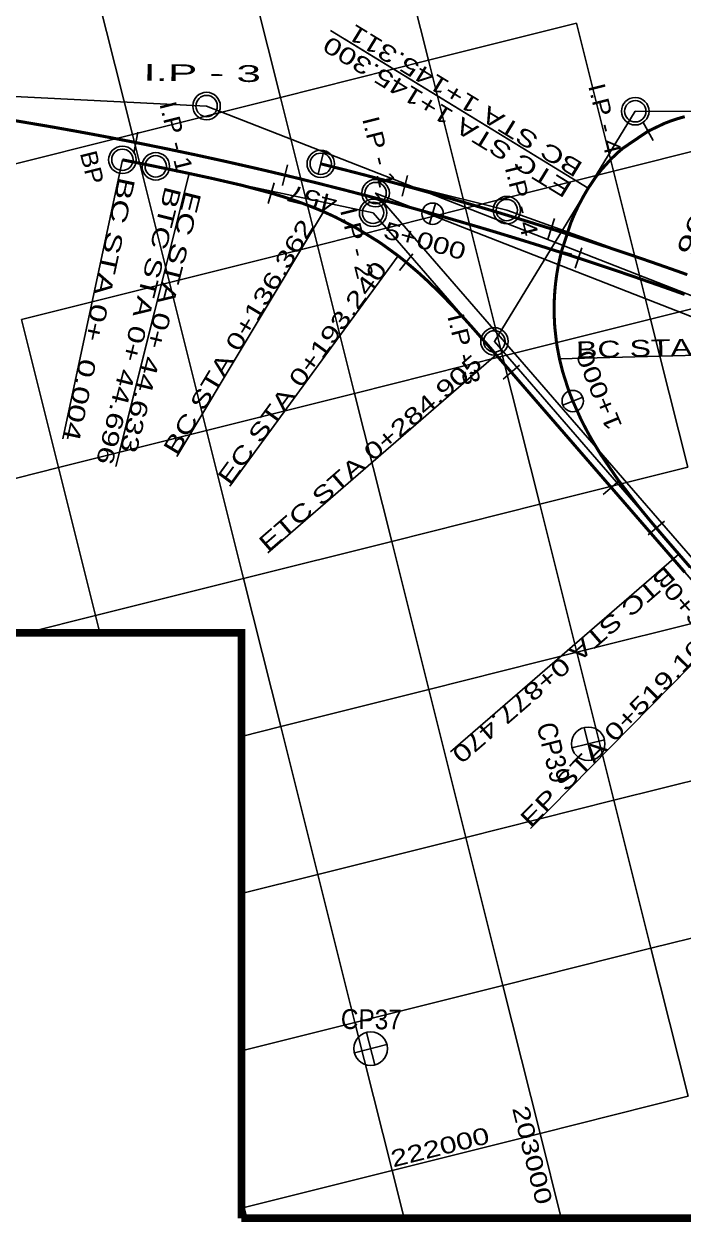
# Model space of a CAD drawing. Header units: millimetres. Extents: x 0 to 1450, y 0 to 594.
# Drawn here: x 1090.1 to 1176.5, y 316.9 to 473.9 of the extents above; entities that cross this region are included whole.
import ezdxf
from ezdxf.enums import TextEntityAlignment as Align

# ---------------------------------------------------------------- set-up
doc = ezdxf.new("R2010")
doc.units = ezdxf.units.MM
doc.header["$LTSCALE"] = 10
for name, color, linetype in [('CA-ALGN-CNTL', 2, 'Continuous'), ('CA-ALGN-IPLN', 1, 'Continuous'), ('CA-ALGN-STSM', 2, 'Continuous'), ('CA-ALGN-SUBL', 1, 'Continuous'), ('CA-ALGN-SUBT', 2, 'Continuous'), ('CA-ALGN-TEXT', 3, 'Continuous'), ('CV-GRID-BORD', 4, 'Continuous'), ('CV-GRID-LINE', 1, 'Continuous'), ('CV-GRID-TEXT', 4, 'Continuous')]:
    doc.layers.add(name, color=color, linetype=linetype)
doc.styles.add('RP2', font='Dotum.ttf')

msp = doc.modelspace()

# ---------------------------------------------------------------- linework, layer by layer
at = {"layer": 'CA-ALGN-CNTL', "const_width": 0.4}
for points in [[(1177.414969848072, 402.6842673825367), (1175.912407403561, 404.4176257553545), (1175.580959177209, 404.8000204786867), (1175.319039171864, 405.1023405434889), (1175.188121347728, 405.2535379519604), (1174.730234034894, 405.7830072670686), (1174.664874267979, 405.8586916465056), (1174.14263027468, 406.4647132566815), (1173.947132756159, 406.6922668562247), (1173.621809709566, 407.0719576245092), (1172.973437909252, 407.8332803400617), (1172.136257198417, 408.8278248879278), (1171.054108387423, 410.138899270466), (1170.425797783606, 410.9168585124053), (1167.993823080305, 414.0921886818169), (1165.73785326014, 417.3945080840995), (1164.696341230079, 419.101777961062), (1164.626270496472, 419.2221951888559), (1164.626260300265, 419.2222111900255), (1164.201034567563, 419.9704762104584), (1163.724222290952, 420.8494594824651), (1163.178118621359, 421.9179525610734), (1163.178118621359, 421.9179525610734), (1163.142769682465, 421.9897197498276), (1163.098774570401, 422.0795219853089), (1163.07247962894, 422.1334532538231), (1162.025825128319, 424.4692269475117), (1161.520300518616, 425.7746796617785), (1161.452224624529, 425.9627374165784), (1160.72145479808, 428.2482459696103), (1160.281955337192, 430.0079444743378), (1159.98335540319, 431.5653925274592), (1159.95148196966, 431.7628355608822), (1159.891634222422, 432.1583298456017), (1159.670710057497, 434.1457272226608), (1159.651607435178, 434.4050250788196), (1159.594053325865, 435.5435040391667), (1159.588359632337, 435.7434222549409), (1159.580918244737, 436.1433508167893), (1159.578739843924, 436.5433407777373), (1159.580560841754, 436.8433347364689), (1159.585340795147, 437.1432950787339), (1159.599885850748, 437.6430792029341), (1159.634053421625, 438.3422279013239), (1159.71076696373, 439.3392357090697), (1159.730042831896, 439.5383051497547), (1159.795720360515, 440.134689243735), (1159.931298209423, 441.1254117714334), (1160.099386142811, 442.1111383697053), (1160.532328431011, 444.0633463287586), (1161.77800782285, 447.8613999987638), (1162.247985783655, 448.9654535835352), (1162.585354589635, 449.6908121055958), (1162.896119488938, 450.3180299037695), (1162.941691823198, 450.4070424124866), (1163.403694598306, 451.2712587955384), (1163.432883030746, 451.3236821423843), (1163.511221882229, 451.4631900681625), (1164.048667423554, 452.3768416646553), (1164.048667423554, 452.3768416646553), (1164.049777622084, 452.3786560194194), (1165.017131381912, 453.8217461399245), (1165.753233375999, 454.7692495413858), (1167.096386361558, 456.250100358061), (1167.967780263029, 457.0748904514394), (1168.117533585009, 457.2074566426954), (1168.57427276835, 457.59651432398), (1171.879565860709, 459.8385469368577), (1174.046053206472, 460.8681441144936), (1174.138765941967, 460.905619206801), (1174.792603635211, 461.1555188092671), (1175.549557774746, 461.4142514976475), (1176.315818136685, 461.6439660690876), (1176.508707212353, 461.6968218981847), (1176.702090721647, 461.7478366962378)], [(1089.017426420829, 461.2086197961098), (1092.96150746509, 460.5421851898927), (1094.340661238744, 460.3014819245354), (1096.900132137274, 459.8442220045172), (1098.867318046698, 459.4834300609864), (1100.440019155194, 459.1891326632094), (1100.83304671985, 459.1147718022903), (1102.208170781796, 458.8520336688007), (1103.484409099659, 458.6046157459123), (1104.760000402788, 458.3538809980591), (1108.680741403641, 457.5615998865896), (1112.595017939817, 456.7379787626769), (1116.502579682605, 455.8830703472986), (1120.40317824321, 454.9969278477574), (1121.961412145447, 454.6337400943075), (1124.296563774067, 454.0796102913073), (1124.568823501944, 454.014233470828), (1124.763272341963, 453.9674405850446), (1124.84104791372, 453.9487014060933), (1128.182484487694, 453.1311762189061), (1128.376580101769, 453.0829380915011), (1131.963835336192, 452.1765489078743), (1131.963854741112, 452.1765455241466), (1132.060694902797, 452.1516836903384), (1135.930943713127, 451.1411975527799), (1136.375501267215, 451.0230077798105), (1136.897232380736, 450.8837423593422), (1139.792985432356, 450.0997841122362), (1140.217298444255, 449.9833428756019), (1140.371568123472, 449.9409082520206), (1141.855721786775, 449.5299484506168), (1142.39509937404, 449.3793760432955), (1143.646573606715, 449.0275053083524), (1144.416253586485, 448.8093531600234), (1145.089438414241, 448.6174586048792), (1147.491458864952, 447.9244347208796), (1150.177570435695, 447.1339993164502), (1151.327397660712, 446.7906391419738), (1154.389540562708, 445.8615310314262), (1155.154142562747, 445.6261926375946), (1156.968555615353, 445.0623639335308), (1157.636481762991, 444.8529017572791), (1157.636481762991, 444.8529017572791), (1158.971450019726, 444.4311702461191), (1159.543216370144, 444.2492847753374), (1159.924273386376, 444.127645000458), (1160.876489142025, 443.82221693667), (1162.493844739085, 443.2986179769714), (1162.779074540402, 443.2056465197156), (1163.349369042448, 443.0191941801377), (1163.368375487666, 443.0129662295722), (1163.368375487666, 443.0129662295722), (1163.444395934766, 442.9880510284775), (1164.489284074614, 442.6442319049302), (1164.679180012474, 442.5814730464108), (1165.533411559165, 442.2981169626792), (1165.893932633346, 442.1780145414732), (1166.57677499465, 441.9497032892459), (1166.633662139629, 441.9306337256485), (1167.714112684753, 441.5670001383905), (1167.808849063393, 441.5349841672496), (1167.998302450764, 441.4708978852641), (1170.118428738071, 440.7479468957672), (1170.213002908695, 440.7154510907339), (1170.364304918749, 440.6634189869137), (1172.575198937742, 439.8969088031072), (1173.481190321396, 439.5794515672524), (1174.141423182631, 439.3468754435517), (1174.895576981169, 439.0799428702076), (1175.460911225713, 438.8789523609948), (1175.83766658646, 438.7445807362883), (1176.308459580247, 438.576193252803), (1176.684972330822, 438.4411443214258)], [(1102.992268178041, 456.0923652847041), (1102.992996355704, 456.092224085317), (1106.915042275137, 455.3102185460075), (1110.831401976069, 454.4965567144309), (1111.737592436006, 454.3035994644079), (1111.750030307459, 454.3009395972103), (1114.741900876117, 453.6551680477196), (1118.639456162531, 452.7561183803109), (1122.504517198493, 451.7271236262668), (1124.035710822103, 451.2630775147327), (1124.797108774055, 451.0175875458435), (1125.933108571462, 450.6309923416329), (1126.309985475393, 450.4969666464813), (1126.404055552044, 450.4630434559867), (1126.967167525505, 450.255914476983), (1127.247847928706, 450.1499985584733), (1127.621138752769, 450.0062842997932), (1128.364264747925, 449.7100617695169), (1129.352497720869, 449.29390599214), (1130.017559677315, 448.9985708705417), (1130.47177815223, 448.7895670473436), (1130.941725539986, 448.5669776648492), (1133.583976433041, 447.1900944966101), (1136.565588594047, 445.3586820776027), (1136.979858379385, 445.0787186593434), (1139.121520827943, 443.5220604806009), (1140.179849180811, 442.6807787719799), (1141.852706159854, 441.2521916071046), (1142.887558976607, 440.3093285197601), (1143.179262469883, 440.035636502892), (1144.32959448652, 438.923599120425), (1144.754553528921, 438.5000358420866), (1146.010507217561, 437.2106709304708), (1146.560432169917, 436.6296555211802), (1147.781848280847, 435.3075060137407), (1148.719063224107, 434.2675001035304), (1148.852191311405, 434.1182443202915), (1148.985150684526, 433.9688390328292), (1151.357433813344, 431.2610508888238), (1152.000202465901, 430.5198785205348), (1153.977700952859, 428.2387671873357), (1156.204808344435, 425.6697223330475), (1156.466821434336, 425.3674833315517), (1156.597827495523, 425.2163616477255), (1159.217954038217, 422.1939561080862), (1160.134997915342, 421.1361149935901), (1160.331507734005, 420.9094336809276), (1160.724526885093, 420.4560729956056), (1160.790028702595, 420.3805128805607), (1161.510565187269, 419.5493516249617), (1161.576067004742, 419.4737915099167), (1161.707075005932, 419.3226703123282), (1161.707075005932, 419.3226703123282), (1161.772576823434, 419.2471101972542), (1161.772576823434, 419.2471101972542), (1161.838080580881, 419.1715505684761), (1162.362105306918, 418.5670701393019), (1162.794426228251, 418.0683723181928), (1164.458207123575, 416.1491450288368), (1167.078333666268, 413.1267394892266), (1168.650408330617, 411.3132962616719), (1169.698460208932, 410.1043339495873), (1170.484498511109, 409.1976125789433), (1170.746510147274, 408.8953711512358), (1171.008523723413, 408.5931302097661), (1172.318586751626, 407.0819284099771), (1172.97361753885, 406.3263262969476), (1173.170127357542, 406.0996449842851), (1173.432140447414, 405.7974059828184), (1173.56314650863, 405.6462842989631), (1174.28368105333, 404.8151225571264), (1174.938713780557, 404.0595209303347), (1175.135223112982, 403.8328415577043), (1175.855757657682, 403.0016798158385), (1175.986763232631, 402.8505600719864), (1176.641795959858, 402.0949584452237), (1176.707297777331, 402.0193983301788)], [(1177.013270725565, 441.0429807833489), (1176.63660689069, 441.1776042155607), (1176.259833127533, 441.3119258667493), (1176.071406295505, 441.3789746166649), (1175.882954769866, 441.4459491356893), (1175.50596842392, 441.5796711098437), (1175.128876029728, 441.7130922754795), (1174.751679040997, 441.8462150588375), (1174.56303962618, 441.9126641316898), (1174.374374064017, 441.9790365474391), (1174.280031841085, 442.0121946154313), (1174.18568186821, 442.0453342460305), (1174.091326085338, 442.0784559254744), (1173.996964978734, 442.1115577137307), (1173.619449358968, 442.2437800115358), (1173.430653054889, 442.3097773878462), (1173.241830117167, 442.3757000470569), (1172.864104827091, 442.5073192740592), (1172.486274942505, 442.6386401188129), (1172.108339495881, 442.7696582150156), (1171.730302367225, 442.9003745352302), (1171.35216064403, 443.0307924731669), (1170.973913358826, 443.1609076625818), (1170.595564391591, 443.2907210759795), (1170.21711276982, 443.420236593337), (1169.838558012252, 443.5494479084364), (1169.743902010738, 443.5817025834031), (1169.554572577861, 443.6461580798123), (1169.459899146412, 443.6783589012839), (1169.08113859854, 443.8069681181141), (1168.702276368636, 443.9352755589271), (1168.512805546354, 443.9993162336386), (1168.323310030461, 444.0632826774881), (1168.133790307136, 444.1271729504433), (1167.944244436465, 444.1909865662665), (1167.565074734168, 444.318390132793), (1167.185805776109, 444.4454904695367), (1166.80643513599, 444.5722890302923), (1166.426964753842, 444.6987863012391), (1166.237190825439, 444.7619221341656), (1166.047392689634, 444.8249817962269), (1165.857567920215, 444.8879667411302), (1165.667721369635, 444.9508740614319), (1165.287948367604, 445.0764645505906), (1164.908075623516, 445.2017537500278), (1164.680104334268, 445.2767817194026), (1164.528103623637, 445.3267397196823), (1164.148034307913, 445.45142294585), (1164.110020450007, 445.4638744807953), (1163.767863310186, 445.5758043960004), (1163.387593056668, 445.6998826163681), (1163.007225487305, 445.8236580932489), (1162.626760602125, 445.9471308265847), (1162.246196461183, 446.0703003302251), (1161.865534518158, 446.1931690302945), (1161.48477380558, 446.3157325606362), (1161.389569225325, 446.3463260187627), (1161.103915777214, 446.437993347462), (1160.722962373005, 446.5599518770096), (1160.341910199244, 446.6816052368295), (1159.960762649669, 446.8029563393711), (1159.579517784277, 446.924004698426), (1159.19817802931, 447.0447488602285), (1158.816740958526, 447.1651902784861), (1158.435207058192, 447.2853270132537), (1158.053580208285, 447.4051600370358), (1157.671856042562, 447.524690317302), (1157.290039413503, 447.6439149465796), (1156.908125468628, 447.7628368323121), (1156.526118574151, 447.8814550070592), (1156.144016790127, 447.9997689845541), (1155.761820116528, 448.1177787647966), (1155.379530979593, 448.2354828940506), (1154.997146466845, 448.3528847660264), (1154.614669490762, 448.4699809870135), (1154.23210150508, 448.5867739832238), (1153.84943911606, 448.7032608422078), (1153.466683777468, 448.8194439901772), (1153.083835489302, 448.9353234271612), (1152.700895224039, 449.0508952731534), (1152.317863949207, 449.1661638943688), (1151.934741664747, 449.2811292908364), (1151.551527403219, 449.3957870963122), (1151.168222132092, 449.5101416770403), (1150.784824397659, 449.6241906067507), (1150.401338079839, 449.7379348579771), (1150.017759784951, 449.8513715182116), (1149.825937963276, 449.9079775345081), (1149.634092420467, 449.9645054399361), (1149.25033501886, 450.0773322569066), (1148.866487093921, 450.1898539091553), (1148.482550585624, 450.3020708828908), (1148.098523553996, 450.4139826918754), (1147.714410851488, 450.5255864286073), (1147.330205199407, 450.6368864543538), (1146.945913390209, 450.7478803478507), (1146.561533483891, 450.8585676228604), (1146.177064994245, 450.9689502193569), (1145.792508893715, 451.079024257363), (1145.407866149832, 451.1887941031227), (1145.023135308857, 451.2982573303952), (1144.638317824498, 451.4074163654213), (1144.253412729286, 451.5162668419571), (1143.868421476956, 451.6248111862433), (1143.483344067539, 451.7330493982799), (1143.290772447956, 451.7870530373975), (1143.098180987214, 451.8409795380931), (1143.040399677509, 451.8571424972533), (1142.751460690411, 451.9378563785785), (1142.712931263562, 451.9486054856598), (1142.327597809006, 452.0559238472115), (1142.173438965528, 452.0987635725096), (1141.942176743596, 452.162933650302), (1141.556672914809, 452.2696402336214), (1141.171081961405, 452.3760363184765), (1140.785408730862, 452.4821272435865), (1140.399649343202, 452.5879120364179), (1140.013806224666, 452.6933892432926), (1139.627879375283, 452.7985588641814), (1139.241870734968, 452.9034213852929), (1138.855776423832, 453.0079758342099), (1138.469600321765, 453.1122231833788), (1138.083340002613, 453.2161648865358), (1137.696998378797, 453.3197975499706), (1137.310573024104, 453.4231226274196), (1136.924067818512, 453.5261410913581), (1136.537479368282, 453.6288500293367), (1136.150808640941, 453.7312538075412), (1135.860752603778, 453.8078526366071), (1135.764057095203, 453.8333466060494), (1135.667357716633, 453.8588231106032), (1135.570651074329, 453.8842792377318), (1135.377225212327, 453.9351347310503), (1134.990312024787, 454.0366138162999), (1134.603317532612, 454.1377838618564), (1134.216243189567, 454.2386472938733), (1133.829087541857, 454.3392016861972), (1133.441854469489, 454.4394480112742), (1133.054539606248, 454.539387236603), (1132.667145864612, 454.6390159684443), (1132.279672272049, 454.7383380868041), (1131.892121254856, 454.8373521379463), (1131.504491359268, 454.9360556956008), (1131.116781612753, 455.0344526397448), (1130.728994927846, 455.1325395766971), (1130.341128878277, 455.2303179601358), (1129.953187344054, 455.3277887625945), (1129.565166445169, 455.4249510115687), (1129.177068607863, 455.5218032533221), (1128.991939873533, 455.5678867939487)]]:
    msp.add_lwpolyline(points, dxfattribs=at)
at = {"layer": 'CA-ALGN-IPLN', "linetype": 'Continuous'}
for p, q in [((1153.378326910937, 449.5022311717248), (1128.991933081048, 455.5678892151836)), ((1177.037990957597, 441.0341354561306), (1153.378326910937, 449.5022311717248))]:
    msp.add_line(p, q, dxfattribs=at)
at = {"layer": 'CA-ALGN-IPLN'}
for points in [[(59.12178506744021, 390.1621522504929), (270.4472018703345, 339.7297846994979), (615.4139515503011, 488.2775282153079), (1114.030346870142, 463.1417794056679)], [(1114.030346870142, 463.1417794056679), (1389.186011527414, 355.5805359927972)], [(1232.698433394497, 317.3558381656976), (1236.544133027357, 334.4728093537478), (1151.754295663075, 432.2864460925839), (1170.217211664869, 462.4569413971249), (1186.156070945999, 462.4032137266104), (1189.862173047306, 460.5958062421914)], [(1102.992268178041, 456.0923652847041), (1107.373317948815, 455.2371395073633), (1135.854100553475, 449.144960655357), (1182.682323475932, 395.1270023488241)], [(1190.594229153514, 388.9646443675074), (1136.183010478631, 451.7334328024508), (1268.891253499354, 399.8563303315523)]]:
    msp.add_lwpolyline(points, dxfattribs=at)
at = {"layer": 'CA-ALGN-STSM', "linetype": 'Continuous'}
for p, q in [((1172.551727179682, 458.610458858856), (1171.207404541765, 461.0666350148595)), ((1104.488191336288, 456.9805204923241), (1105.031807043077, 459.7272429575596)), ((1123.970053718582, 452.7182177748391), (1124.623073343315, 455.4410047477786)), ((1128.654011002869, 454.2092837914452), (1129.329866317956, 456.9264912501885)), ((1139.645175731141, 451.3427921641187), (1140.382437204487, 454.0439843824925)), ((1122.1132295151, 450.3829157535429), (1122.895804881944, 453.0713314989616)), ((1143.265882693708, 447.6802585817268), (1144.027264033513, 450.3747539749811)), ((1143.265882693708, 447.6802585817268), (1144.027264033513, 450.3747539749811)), ((1158.776103992317, 445.7098885667428), (1159.620252066303, 448.3796091536851)), ((1162.344815078377, 441.874701126063), (1163.213335942401, 444.536592399606)), ((1139.293447904503, 441.5971290218213), (1141.066249003383, 443.7644260958978)), ((1161.888413169607, 443.7154418945929), (1159.176244178652, 444.4112488229212)), ((1152.91985789836, 427.3217228239728), (1155.035542067355, 429.155811064461)), ((1163.321534764353, 424.9994498490041), (1160.730115492286, 423.9390040459903)), ((1163.321534764353, 424.9994498490041), (1160.730115492286, 423.9390040459903)), ((1166.020490611769, 412.2096951258345), (1168.136174780764, 414.0437833663518)), ((1174.041342638211, 408.7385867407929), (1171.905533180292, 406.9279739393014)), ((1163.511895875632, 381.6792574428755), (1164.58164014744, 377.4112781560316)), ((1163.511895875632, 381.6792574428755), (1164.58164014744, 377.4112781560316)), ((1163.511895875632, 381.6792574428755), (1164.58164014744, 377.4112781560316)), ((1163.511895875632, 381.6792574428755), (1164.58164014744, 377.4112781560316)), ((1163.511895875632, 381.6792574428755), (1164.58164014744, 377.4112781560316)), ((1161.912778368114, 379.0103956635494), (1166.180757654958, 380.0801399353577)), ((1161.912778368114, 379.0103956635494), (1166.180757654958, 380.0801399353577)), ((1161.912778368114, 379.0103956635494), (1166.180757654958, 380.0801399353577)), ((1161.912778368114, 379.0103956635494), (1166.180757654958, 380.0801399353577)), ((1161.912778368114, 379.0103956635494), (1166.180757654958, 380.0801399353577)), ((1135.001312860531, 341.7207146749051), (1136.07105713234, 337.4527353880612)), ((1133.402195353014, 339.051852895579), (1137.670174639858, 340.1215971673873))]:
    msp.add_line(p, q, dxfattribs=at)
for centre, radius in [((1114.030346870142, 463.1417794056679), 1.8), ((1114.030346870142, 463.1417794056679), 1.4), ((1170.217211664869, 462.4569413971249), 1.8), ((1170.217211664869, 462.4569413971249), 1.4), ((1102.992268178041, 456.0923652847041), 1.8), ((1102.992268178041, 456.0923652847041), 1.4), ((1107.373317948815, 455.2371395073633), 1.8), ((1128.991933081048, 455.5678892151836), 1.8), ((1107.373317948815, 455.2371395073633), 1.4), ((1128.991933081048, 455.5678892151836), 1.4), ((1128.991939873533, 455.5678867939487), 1.4), ((1128.991939873533, 455.5678867939487), 1.4), ((1136.183010478631, 451.7334328024508), 1.8), ((1136.183010478631, 451.7334328024508), 1.4), ((1135.854100553475, 449.144960655357), 1.8), ((1153.378326910937, 449.5022311717248), 1.8), ((1153.378326910937, 449.5022311717248), 1.4), ((1135.854100553475, 449.144960655357), 1.4), ((1143.646573606715, 449.0275053083524), 1.4), ((1151.754295663075, 432.2864460925839), 1.8), ((1151.754295663075, 432.2864460925839), 1.4), ((1162.025825128319, 424.4692269475117), 1.4), ((1164.046768011536, 379.5452677994535), 2.2), ((1164.046768011536, 379.5452677994535), 2.2), ((1164.046768011536, 379.5452677994535), 2.2), ((1164.046768011536, 379.5452677994535), 2.2), ((1164.046768011536, 379.5452677994535), 2.2), ((1135.536184996436, 339.5867250314832), 2.2)]:
    msp.add_circle(centre, radius, dxfattribs=at)
at = {"layer": 'CA-ALGN-SUBL', "linetype": 'Continuous'}
for p, q in [((1164.048667423554, 452.3768416646553), (1130.271360901428, 473.0469546858139)), ((1164.048667423554, 452.3768416646553), (1132.147877876687, 471.8986148309405)), ((1164.049777622113, 452.3786560194194), (1132.148988075216, 471.9004291857045)), ((1102.991542606538, 456.0925193171051), (1095.179034351382, 419.5176008179178)), ((1102.992268178041, 456.0923652847041), (1095.179759922885, 419.5174467855168)), ((1111.750030307459, 454.3009395972103), (1102.12849478122, 415.8875822414038)), ((1111.762368427542, 454.2978498830844), (1102.675365787651, 418.0185665617382)), ((1129.352497720869, 449.29390599214), (1110.122581885993, 417.2163402239885)), ((1139.121520827943, 443.5220604806009), (1117.090946196909, 413.2993237354303)), ((1152.000202465901, 430.5198785205348), (1122.078393950196, 404.5806129916955)), ((1160.281955337221, 430.0079444743378), (1197.669345224287, 430.979062904712)), ((1175.912407403561, 404.4176257553836), (1145.989848816283, 378.47922863435)), ((1182.682326874678, 395.1269970151106), (1156.486913041485, 368.4331696917279))]:
    msp.add_line(p, q, dxfattribs=at)
at = {"layer": 'CV-GRID-BORD', "const_width": 1}
msp.add_lwpolyline([(1118.605406092054, 317.3557969702442), (1389.186011527385, 317.3558946685434), (1389.186011527472, 531.4572059733828), (59.12178506744021, 531.4567257282242), (59.12178506744021, 317.3554144233849), (451.3511558794526, 317.3555560452724), (451.3511558794235, 394.0772947623254), (1118.605406092054, 394.0772947622963), (1118.605406092025, 317.3556857935828)], dxfattribs=at)
at = {"layer": 'CV-GRID-LINE', "linetype": 'Continuous'}
for p, q in [((1138.2384456705, 488.5348536778392), (1143.100919633271, 469.1349478285329)), ((1118.838539821223, 483.6723797150689), (1123.701013783964, 464.2724738657917)), ((1099.438633971917, 478.8099057523277), (1104.301107934658, 459.4099999030504)), ((1143.100919633271, 469.1349478285329), (1162.500825482548, 473.9974217912741)), ((1162.500825482548, 473.9974217912741), (1167.363299445289, 454.5975159419677)), ((1123.701013783964, 464.2724738657917), (1143.100919633271, 469.1349478285329)), ((1143.100919633271, 469.1349478285329), (1147.963393596012, 449.7350419792265)), ((1104.301107934658, 459.4099999030504), (1123.701013783964, 464.2724738657917)), ((1123.701013783964, 464.2724738657917), (1128.563487746706, 444.8725680164853)), ((1084.901202085352, 454.5475259402801), (1104.301107934658, 459.4099999030504)), ((1104.301107934658, 459.4099999030504), (1109.163581897399, 440.0100940537441)), ((1167.363299445289, 454.5975159419677), (1186.763205294596, 459.459989904738)), ((1147.963393596012, 449.7350419792265), (1167.363299445289, 454.5975159419677)), ((1167.363299445289, 454.5975159419677), (1172.225773408059, 435.1976100926904)), ((1128.563487746706, 444.8725680164853), (1147.963393596012, 449.7350419792265)), ((1147.963393596012, 449.7350419792265), (1152.825867558753, 430.3351361299492)), ((1109.163581897399, 440.0100940537441), (1128.563487746706, 444.8725680164853)), ((1128.563487746706, 444.8725680164853), (1133.425961709447, 425.4726621671789)), ((1089.763676048122, 435.1476200910029), (1109.163581897399, 440.0100940537441)), ((1109.163581897399, 440.0100940537441), (1114.026055860169, 420.6101882044377)), ((1172.225773408059, 435.1976100926904), (1191.625679257337, 440.0600840554316)), ((1089.763676048122, 435.1476200910029), (1094.626150010863, 415.7477142416965)), ((1152.825867558753, 430.3351361299492), (1172.225773408059, 435.1976100926904)), ((1172.225773408059, 435.1976100926904), (1177.088247370801, 415.797704243384)), ((1133.425961709447, 425.4726621671789), (1152.825867558753, 430.3351361299492)), ((1152.825867558753, 430.3351361299492), (1157.688341521494, 410.9352302806428)), ((1114.026055860169, 420.6101882044377), (1133.425961709447, 425.4726621671789)), ((1133.425961709447, 425.4726621671789), (1138.288435672188, 406.0727563179016)), ((1094.626150010863, 415.7477142416965), (1114.026055860169, 420.6101882044377)), ((1114.026055860169, 420.6101882044377), (1118.888529822911, 401.2102823551313)), ((1075.226244161557, 410.8852402789553), (1094.626150010863, 415.7477142416965)), ((1094.626150010863, 415.7477142416965), (1099.488623973604, 396.3478083923901)), ((1157.688341521494, 410.9352302806428), (1177.088247370801, 415.797704243384)), ((1138.288435672188, 406.0727563179016), (1157.688341521494, 410.9352302806428)), ((1157.688341521494, 410.9352302806428), (1162.550815484235, 391.5353244313364)), ((1118.888529822911, 401.2102823551313), (1138.288435672188, 406.0727563179016)), ((1138.288435672188, 406.0727563179016), (1143.150909634958, 386.6728504685952)), ((1099.488623973604, 396.3478083923901), (1118.888529822911, 401.2102823551313)), ((1118.888529822911, 401.2102823551313), (1123.751003785652, 381.810376505854)), ((1090.429912093456, 394.0772947622672), (1099.488623973604, 396.3478083923901)), ((1099.488623973604, 396.3478083923901), (1100.057715055485, 394.0772947623254)), ((1162.550815484235, 391.5353244313364), (1181.950721333542, 396.3977983940777)), ((1143.150909634958, 386.6728504685952), (1162.550815484235, 391.5353244313364)), ((1162.550815484235, 391.5353244313364), (1167.413289447006, 372.1354185820301)), ((1123.751003785652, 381.810376505854), (1143.150909634958, 386.6728504685952)), ((1143.150909634958, 386.6728504685952), (1148.013383597699, 367.2729446192889)), ((1118.605406092025, 380.5206622669275), (1123.751003785652, 381.810376505854)), ((1123.751003785652, 381.810376505854), (1128.613477748393, 362.4104706565477)), ((1167.413289447006, 372.1354185820301), (1186.813195296283, 376.9978925448004)), ((1148.013383597699, 367.2729446192889), (1167.413289447006, 372.1354185820301)), ((1167.413289447006, 372.1354185820301), (1172.275763409747, 352.7355127327528)), ((1128.613477748393, 362.4104706565477), (1148.013383597699, 367.2729446192889)), ((1148.013383597699, 367.2729446192889), (1152.875857560441, 347.8730387700116)), ((1118.605406092025, 359.9020055008796), (1128.613477748393, 362.4104706565477)), ((1128.613477748393, 362.4104706565477), (1133.475951711134, 343.0105648072413)), ((1172.275763409747, 352.7355127327528), (1191.675669259024, 357.597986695494)), ((1152.875857560441, 347.8730387700116), (1172.275763409747, 352.7355127327528)), ((1172.275763409747, 352.7355127327528), (1177.138237372488, 333.3356068834464)), ((1133.475951711134, 343.0105648072413), (1152.875857560441, 347.8730387700116)), ((1152.875857560441, 347.8730387700116), (1157.738331523182, 328.4731329207052)), ((1118.605406092025, 339.2833487348607), (1133.475951711134, 343.0105648072413)), ((1133.475951711134, 343.0105648072413), (1138.338425673875, 323.610658957964)), ((1157.738331523182, 328.4731329207052), (1177.138237372488, 333.3356068834464)), ((1138.338425673875, 323.610658957964), (1157.738331523182, 328.4731329207052)), ((1157.738331523182, 328.4731329207052), (1160.524823551368, 317.3558121060405)), ((1118.938519824598, 318.7481849951937), (1138.338425673875, 323.610658957964)), ((1138.338425673875, 323.610658957964), (1139.906168651341, 317.3558046612807)), ((1118.605406092025, 320.0772152581112), (1118.938519824598, 318.7481849951937)), ((1118.605406092025, 318.6646919687837), (1118.938519824598, 318.7481849951937)), ((1118.938519824598, 318.7481849951937), (1119.287513751286, 317.3557972165208))]:
    msp.add_line(p, q, dxfattribs=at)

# ---------------------------------------------------------------- texts
at = {"layer": 'CA-ALGN-SUBT', "style": 'RP2'}
for s, height, rotation, width, p, p2 in [('BC STA 1+145.311', 2.2, 148.5353394905532, 1.280208446378325, (1163.502272299211, 455.5829156870232), (1133.478000245534, 473.9563499757123)), ('ETC STA 1+145.300', 2.2, 148.5353394912413, 1.284235342354042, (1162.085881657415, 452.8882705692586), (1130.185092599026, 472.4100445012946)), ('STA    0+206', 2.4, 248.0255979091036, 1.406936048337277, (1186.338772769155, 470.9254231555597), (1175.56203394882, 444.2177107793605)), ('BC STA 0+  0.004', 2.2, 257.9426528502594, 1.355246523381023, (1102.531983106379, 453.9410544731572), (1095.179033595701, 419.5176012256916)), ('BTC STA 0+ 44.696', 2.2, 255.9382184738496, 1.311525175317372, (1108.611557713168, 452.744785221169), (1099.524553916777, 416.465502400787)), ('EC STA 0+ 44.633', 2.2, 255.9382184695945, 1.324348607420167, (1111.227839262876, 452.1637739414791), (1102.675365098559, 418.0185665798699)), ('BC STA 0+136.362', 2.2, 59.05808059726681, 1.280208446430071, (1110.122581291198, 417.2163397748), (1128.22132664012, 447.4069909239397)), ('EC STA 0+193.240', 2.2, 53.91018277215542, 1.287476798762194, (1117.090946966531, 413.299323654609), (1137.825603757239, 441.7442530400504)), ('BC STA 1+ 29.070', 2.2, 1.48789322170135, 1.316659222835952, (1162.481213886767, 430.0650697861483), (1197.669345640268, 430.9790630241832)), ('ETC STA 0+284.905', 2.2, 40.92207181642877, 1.284235342350107, (1122.078394548687, 404.5806138165854), (1150.337879054288, 429.078808351499)), ('BTC STA 0+877.470', 2.2, 220.9204101618008, 1.277426590516221, (1174.250043375749, 402.9766029947996), (1145.989848401874, 378.4792280335887)), ('EP STA 0+519.109', 2.2, 45.53992501103566, 1.298821456117747, (1156.48691389996, 368.4331698577944), (1181.141419289645, 393.5567715902207))]:
    msp.add_text(s, height=height, rotation=rotation, dxfattribs=dict(at, width=width)).set_placement(p, p2, align=Align.FIT)
at = {"layer": 'CA-ALGN-TEXT', "style": 'RP2'}
for s, height, rotation, width, p, p2 in [('I.P - 3', 2.2, 359.2936283328438, 1.616734565965014, (1105.744303675263, 466.4674119188776), (1121.143133350193, 466.2775576538033)), ('   I.P - 4   ', 2.2, 284.0709771922849, 0.983978638183675, (1163.301183668413, 468.6616619187907), (1167.045288619713, 453.7237344148371)), ('   I.P - 1   ', 2.2, 284.07097719239, 0.9839786381841272, (1107.106703234964, 466.3080030953197), (1110.850808186293, 451.370075591366)), ('   I.P - 1   ', 2.2, 284.07097719239, 0.9839786381841272, (1133.6877447361, 464.3376781078323), (1137.431849687429, 449.3997506038786)), ('BP', 2.2, 284.07097719239, 1.088626292466634, (1097.413420521316, 456.9621116978151), (1098.483164793124, 452.6941324109712)), ('   I.P - 4   ', 2.2, 284.0709771922849, 0.983978638183675, (1152.380046256538, 457.9475876207789), (1156.124151207838, 443.0096601168252)), ('457', 2.2, 166.0321965015237, 1.234505862261517, (1131.325407123146, 451.2777912201627), (1124.920559110014, 452.87087687433)), ('   I.P - 2   ', 2.2, 284.0709771922849, 0.983978638183675, (1130.791831241379, 452.3686929926544), (1134.535936192678, 437.4307654887007)), ('5+000', 2.2, 344.2213548705142, 1.234919571140743, (1137.048592844552, 445.9039412842167), (1147.634106344671, 442.9128037150867)), ('   I.P - 3   ', 2.2, 284.0709771922586, 0.9839786381854788, (1144.838267666619, 438.4911666142498), (1148.582372617919, 423.553239110267)), ('1+000', 2.2, 112.2550819688316, 1.234919570978296, (1168.551277416187, 421.1968470170023), (1164.385239621693, 431.3774230852641)), ('0+500', 2.2, 310.9220501613851, 1.234919571239447, (1173.733831297268, 399.5568650855485), (1180.939179490826, 391.2452492710645)), ('CP39', 2.6, 284.0709771922521, 0.8755568755556452, (1157.254301464196, 381.9665067804663), (1159.199291049281, 374.2065444407554)), ('CP39', 2.6, 284.0709771922521, 0.8755568755556452, (1157.254301464196, 381.9665067804663), (1159.199291049281, 374.2065444407554)), ('CP39', 2.6, 284.0709771922521, 0.8755568755556452, (1157.254301464196, 381.9665067804663), (1159.199291049281, 374.2065444407554)), ('CP39', 2.6, 284.0709771922521, 0.8755568755556452, (1157.254301464196, 381.9665067804663), (1159.199291049281, 374.2065444407554)), ('CP39', 2.6, 284.0709771922521, 0.8755568755556452, (1157.254301464196, 381.9665067804663), (1159.199291049281, 374.2065444407554)), ('CP37', 2.6, 359.4117927800419, 0.8755568755562961, (1131.615667255403, 342.1713952793425), (1139.615245683537, 342.0892675006098))]:
    msp.add_text(s, height=height, rotation=rotation, dxfattribs=dict(at, width=width)).set_placement(p, p2, align=Align.FIT)
at = {"layer": 'CV-GRID-TEXT', "style": 'RP2'}
for s, rotation, width, p, p2 in [('203000', 284.07097719239, 1.234505862646417, (1154.062092694261, 331.7702996722282), (1157.271325509686, 318.9663618116965)), ('222000', 14.07097719226743, 1.234505862645756, (1138.488170478126, 324.0157093944354), (1151.292108338657, 327.2249422098312))]:
    msp.add_text(s, height=2.2, rotation=rotation, dxfattribs=dict(at, width=width)).set_placement(p, p2, align=Align.FIT)

doc.saveas('drawing.dxf')
